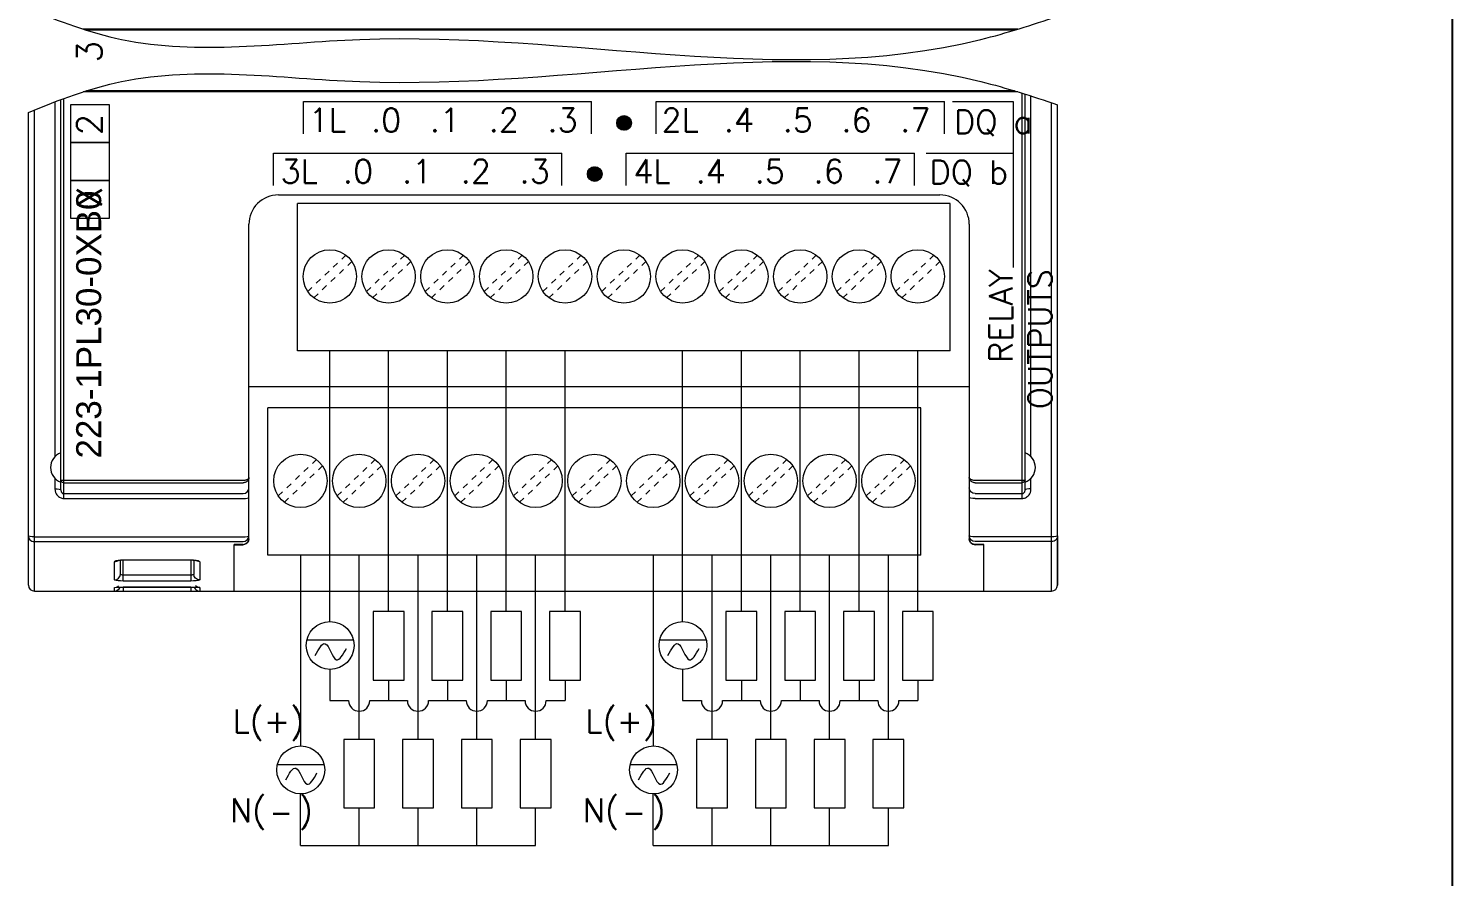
# Model space of a CAD drawing. Header units: millimetres. Extents: x -945625 to 316, y 6 to 533140.
# Drawn here: x -944722.2 to -944625.3, y 532750.5 to 532808.1 of the extents above; entities that cross this region are included whole.
import ezdxf

# ---------------------------------------------------------------- set-up
doc = ezdxf.new("R2010")
doc.units = ezdxf.units.MM
doc.header["$LTSCALE"] = 4
doc.linetypes.add('DASHED', pattern=[0.75, 0.5, -0.25])
doc.linetypes.add('DOT', pattern=[0.2, 0.1, -0.1])
doc.layers.add('Wiring', color=7, linetype='Continuous')
doc.styles.get("Standard").update_dxf_attribs({"font": 'simplex.shx', "height": 2, "bigfont": '@extfont2.shx'})

# ---------------------------------------------------------------- blocks, each defined once
blk = doc.blocks.new('KHUNG')
blk.add_line((297, -210), (297, 0))

msp = doc.modelspace()

# ---------------------------------------------------------------- linework, layer by layer
at = {"color": 7, "linetype": 'Continuous', "lineweight": 0}
for p, q in [((-944654.856, 532808.095), (-944718.435, 532808.095)), ((-944655.077, 532808.028), (-944718.223, 532808.028)), ((-944654.856, 532803.834), (-944718.435, 532803.834)), ((-944655.077, 532803.901), (-944718.223, 532803.901)), ((-944654.559, 532776.187), (-944654.559, 532803.742)), ((-944720.359, 532803.153), (-944720.359, 532779.012)), ((-944719.959, 532776.773), (-944719.959, 532803.304)), ((-944719.759, 532776.187), (-944719.759, 532803.378)), ((-944654.359, 532776.773), (-944654.359, 532803.679)), ((-944653.959, 532779.012), (-944653.959, 532803.552)), ((-944652.559, 532769.889), (-944652.559, 532803.087)), ((-944652.159, 532770.289), (-944652.159, 532802.95)), ((-944722.159, 532770.289), (-944722.159, 532802.429)), ((-944721.759, 532769.889), (-944721.759, 532802.596)), ((-944682.135, 532801.699), (-944681.62, 532802.213)), ((-944682.132, 532801.747), (-944681.669, 532802.211)), ((-944682.127, 532801.66), (-944681.582, 532802.205)), ((-944682.121, 532801.805), (-944681.727, 532802.199)), ((-944682.12, 532801.621), (-944681.543, 532802.198)), ((-944682.112, 532801.582), (-944681.504, 532802.19)), ((-944682.109, 532801.863), (-944681.785, 532802.187)), ((-944682.104, 532801.544), (-944681.466, 532802.182)), ((-944682.091, 532801.511), (-944681.433, 532802.169)), ((-944682.079, 532801.94), (-944681.862, 532802.157)), ((-944682.072, 532801.483), (-944681.405, 532802.15)), ((-944682.054, 532801.455), (-944681.377, 532802.132)), ((-944682.035, 532801.427), (-944681.349, 532802.113)), ((-944682.016, 532801.399), (-944681.321, 532802.095)), ((-944681.998, 532801.372), (-944681.294, 532802.076)), ((-944681.973, 532801.35), (-944681.272, 532802.051)), ((-944681.945, 532801.332), (-944681.253, 532802.023)), ((-944681.917, 532801.313), (-944681.235, 532801.995)), ((-944681.889, 532801.294), (-944681.216, 532801.967)), ((-944681.862, 532801.276), (-944681.198, 532801.94)), ((-944681.834, 532801.257), (-944681.179, 532801.912)), ((-944681.797, 532801.248), (-944681.17, 532801.875)), ((-944681.758, 532801.24), (-944681.162, 532801.836)), ((-944681.719, 532801.233), (-944681.155, 532801.797)), ((-944681.68, 532801.225), (-944681.147, 532801.759)), ((-944681.642, 532801.217), (-944681.139, 532801.72)), ((-944681.585, 532801.227), (-944681.149, 532801.663)), ((-944681.527, 532801.239), (-944681.161, 532801.606)), ((-944681.469, 532801.25), (-944681.172, 532801.548)), ((-944681.361, 532801.312), (-944681.234, 532801.439)), ((-944684.135, 532798.228), (-944683.62, 532798.742)), ((-944684.132, 532798.277), (-944683.669, 532798.74)), ((-944684.127, 532798.189), (-944683.582, 532798.735)), ((-944684.121, 532798.335), (-944683.727, 532798.728)), ((-944684.12, 532798.151), (-944683.543, 532798.727)), ((-944684.112, 532798.112), (-944683.504, 532798.719)), ((-944684.109, 532798.393), (-944683.785, 532798.717)), ((-944684.104, 532798.073), (-944683.466, 532798.712)), ((-944684.091, 532798.04), (-944683.433, 532798.698)), ((-944684.079, 532798.469), (-944683.862, 532798.687)), ((-944684.072, 532798.012), (-944683.405, 532798.68)), ((-944684.054, 532797.984), (-944683.377, 532798.661)), ((-944684.035, 532797.957), (-944683.349, 532798.642)), ((-944684.016, 532797.929), (-944683.321, 532798.624)), ((-944683.998, 532797.901), (-944683.294, 532798.605)), ((-944683.973, 532797.88), (-944683.272, 532798.58)), ((-944683.945, 532797.861), (-944683.253, 532798.553)), ((-944683.917, 532797.842), (-944683.235, 532798.525)), ((-944683.889, 532797.824), (-944683.216, 532798.497)), ((-944683.862, 532797.805), (-944683.198, 532798.469)), ((-944683.834, 532797.787), (-944683.179, 532798.441)), ((-944683.797, 532797.777), (-944683.17, 532798.404)), ((-944683.758, 532797.77), (-944683.162, 532798.365)), ((-944683.719, 532797.762), (-944683.155, 532798.327)), ((-944683.68, 532797.754), (-944683.147, 532798.288)), ((-944683.642, 532797.747), (-944683.139, 532798.249)), ((-944683.585, 532797.757), (-944683.149, 532798.193)), ((-944683.527, 532797.768), (-944683.161, 532798.135)), ((-944683.469, 532797.78), (-944683.172, 532798.077)), ((-944683.361, 532797.842), (-944683.234, 532797.969)), ((-944705.159, 532796.827), (-944660.159, 532796.827)), ((-944703.869, 532786.219), (-944703.869, 532796.251)), ((-944659.449, 532796.251), (-944703.869, 532796.251)), ((-944659.449, 532786.219), (-944659.449, 532796.251)), ((-944707.159, 532773.443), (-944707.159, 532794.827)), ((-944707.159, 532777.604), (-944707.159, 532794.827)), ((-944658.159, 532794.827), (-944658.159, 532773.443)), ((-944659.449, 532786.219), (-944703.869, 532786.219)), ((-944658.159, 532783.785), (-944707.159, 532783.785)), ((-944705.869, 532772.319), (-944705.869, 532782.351)), ((-944661.449, 532782.351), (-944705.869, 532782.351)), ((-944661.449, 532772.319), (-944661.449, 532782.351)), ((-944720.359, 532777.567), (-944720.359, 532776.834)), ((-944653.959, 532776.834), (-944653.959, 532777.567)), ((-944719.759, 532777.427), (-944707.559, 532777.427)), ((-944719.759, 532777.254), (-944707.559, 532777.254)), ((-944657.759, 532777.427), (-944654.559, 532777.427)), ((-944657.759, 532777.254), (-944654.559, 532777.254)), ((-944719.759, 532776.512), (-944707.559, 532776.512)), ((-944719.759, 532776.187), (-944707.559, 532776.187)), ((-944657.759, 532776.512), (-944654.559, 532776.512)), ((-944657.759, 532776.187), (-944654.559, 532776.187)), ((-944721.759, 532773.571), (-944707.559, 532773.571)), ((-944721.759, 532773.251), (-944707.559, 532773.251)), ((-944708.159, 532769.889), (-944708.159, 532773.056)), ((-944707.559, 532773.056), (-944708.159, 532773.056)), ((-944708.159, 532773.043), (-944707.559, 532773.043)), ((-944707.408, 532773.073), (-944707.559, 532773.043)), ((-944707.559, 532773.056), (-944707.443, 532773.072)), ((-944707.443, 532773.072), (-944707.336, 532773.122)), ((-944707.336, 532773.122), (-944707.243, 532773.206)), ((-944707.189, 532773.489), (-944707.159, 532773.638)), ((-944658.128, 532773.489), (-944658.159, 532773.638)), ((-944657.91, 532773.073), (-944657.759, 532773.043)), ((-944652.559, 532773.571), (-944657.759, 532773.571)), ((-944652.559, 532773.251), (-944657.759, 532773.251)), ((-944657.159, 532773.056), (-944657.759, 532773.056)), ((-944657.159, 532773.043), (-944657.759, 532773.043)), ((-944657.159, 532769.889), (-944657.159, 532773.056)), ((-944652.159, 532773.638), (-944652.159, 532770.289)), ((-944716.309, 532771.885), (-944716.156, 532771.915)), ((-944716.309, 532770.643), (-944716.309, 532771.885)), ((-944716.156, 532771.915), (-944716.078, 532771.966)), ((-944715.909, 532771.04), (-944715.909, 532771.992)), ((-944715.891, 532772.004), (-944715.709, 532772.01)), ((-944715.709, 532770.57), (-944715.709, 532772.01)), ((-944715.709, 532772.01), (-944711.109, 532772.01)), ((-944715.709, 532772.001), (-944711.109, 532772.001)), ((-944711.109, 532772.01), (-944711.109, 532770.57)), ((-944710.909, 532771.992), (-944710.909, 532771.04)), ((-944710.662, 532771.915), (-944710.74, 532771.967)), ((-944710.509, 532771.885), (-944710.662, 532771.915)), ((-944710.509, 532771.885), (-944710.509, 532770.643)), ((-944661.449, 532772.319), (-944705.869, 532772.319)), ((-944711.109, 532770.967), (-944715.709, 532770.967)), ((-944721.759, 532769.889), (-944652.559, 532769.889)), ((-944716.309, 532769.889), (-944716.309, 532770.123)), ((-944715.756, 532770.165), (-944711.109, 532770.165)), ((-944711.109, 532770.57), (-944715.709, 532770.57)), ((-944715.709, 532770.166), (-944715.709, 532769.889)), ((-944715.709, 532770.166), (-944711.109, 532770.166)), ((-944711.109, 532770.166), (-944711.109, 532769.889)), ((-944710.509, 532770.123), (-944710.509, 532769.889))]:
    msp.add_line(p, q, dxfattribs=at)
at = {"lineweight": 0}
for p, q in [((-944703.457, 532803.172), (-944683.85, 532803.172)), ((-944703.457, 532800.977), (-944703.457, 532803.172)), ((-944683.85, 532800.977), (-944683.85, 532803.172)), ((-944679.457, 532803.172), (-944659.85, 532803.172)), ((-944679.457, 532800.977), (-944679.457, 532803.172)), ((-944659.85, 532800.977), (-944659.85, 532803.172)), ((-944655.147, 532803.147), (-944659.299, 532803.147)), ((-944655.147, 532791.895), (-944655.147, 532803.147)), ((-944705.492, 532797.47), (-944705.492, 532799.665)), ((-944705.492, 532799.665), (-944685.884, 532799.665)), ((-944685.884, 532797.47), (-944685.884, 532799.665)), ((-944681.492, 532799.665), (-944661.884, 532799.665)), ((-944681.492, 532797.47), (-944681.492, 532799.665)), ((-944661.884, 532797.47), (-944661.884, 532799.665)), ((-944655.147, 532799.652), (-944661.099, 532799.652))]:
    msp.add_line(p, q, dxfattribs=at)
at = {"linetype": 'DOT', "lineweight": 0}
for p, q in [((-944703.165, 532790.266), (-944700.566, 532792.728)), ((-944702.752, 532789.831), (-944700.153, 532792.293)), ((-944699.165, 532790.266), (-944696.566, 532792.728)), ((-944698.752, 532789.831), (-944696.153, 532792.293)), ((-944695.165, 532790.266), (-944692.566, 532792.728)), ((-944694.752, 532789.831), (-944692.153, 532792.293)), ((-944691.165, 532790.266), (-944688.566, 532792.728)), ((-944690.752, 532789.831), (-944688.153, 532792.293)), ((-944687.165, 532790.266), (-944684.566, 532792.728)), ((-944686.752, 532789.831), (-944684.153, 532792.293)), ((-944683.165, 532790.266), (-944680.566, 532792.728)), ((-944682.752, 532789.831), (-944680.153, 532792.293)), ((-944679.165, 532790.266), (-944676.566, 532792.728)), ((-944678.752, 532789.831), (-944676.153, 532792.293)), ((-944675.165, 532790.266), (-944672.566, 532792.728)), ((-944674.752, 532789.831), (-944672.153, 532792.293)), ((-944671.165, 532790.266), (-944668.566, 532792.728)), ((-944670.752, 532789.831), (-944668.153, 532792.293)), ((-944667.165, 532790.266), (-944664.566, 532792.728)), ((-944666.752, 532789.831), (-944664.153, 532792.293)), ((-944663.165, 532790.266), (-944660.566, 532792.728)), ((-944662.752, 532789.831), (-944660.153, 532792.293)), ((-944705.165, 532776.366), (-944702.566, 532778.828)), ((-944701.165, 532776.366), (-944698.566, 532778.828)), ((-944697.165, 532776.366), (-944694.566, 532778.828)), ((-944693.165, 532776.366), (-944690.566, 532778.828)), ((-944689.165, 532776.366), (-944686.566, 532778.828)), ((-944685.165, 532776.366), (-944682.566, 532778.828)), ((-944681.165, 532776.366), (-944678.566, 532778.828)), ((-944677.165, 532776.366), (-944674.566, 532778.828)), ((-944673.165, 532776.366), (-944670.566, 532778.828)), ((-944669.165, 532776.366), (-944666.566, 532778.828)), ((-944665.165, 532776.366), (-944662.566, 532778.828)), ((-944704.752, 532775.931), (-944702.153, 532778.393)), ((-944700.752, 532775.931), (-944698.153, 532778.393)), ((-944696.752, 532775.931), (-944694.153, 532778.393)), ((-944692.752, 532775.931), (-944690.153, 532778.393)), ((-944688.752, 532775.931), (-944686.153, 532778.393)), ((-944684.752, 532775.931), (-944682.153, 532778.393)), ((-944680.752, 532775.931), (-944678.153, 532778.393)), ((-944676.752, 532775.931), (-944674.153, 532778.393)), ((-944672.752, 532775.931), (-944670.153, 532778.393)), ((-944668.752, 532775.931), (-944666.153, 532778.393)), ((-944664.752, 532775.931), (-944662.153, 532778.393))]:
    msp.add_line(p, q, dxfattribs=at)
at = {"lineweight": 0}
for points in [[(-944719.286, 532800.396), (-944719.286, 532802.979), (-944716.68, 532802.979), (-944716.68, 532800.396)], [(-944719.286, 532797.812), (-944719.286, 532800.396), (-944716.68, 532800.396), (-944716.68, 532797.812)], [(-944719.286, 532795.229), (-944719.286, 532797.812), (-944716.68, 532797.812), (-944716.68, 532795.229)]]:
    msp.add_lwpolyline(points, close=True, dxfattribs=at)
at = {"color": 7, "linetype": 'Continuous', "lineweight": 0}
for points in [[(-944707.159, 532777.605), (-944707.163, 532777.557), (-944707.172, 532777.515), (-944707.187, 532777.475), (-944707.208, 532777.437), (-944707.233, 532777.401), (-944707.264, 532777.368), (-944707.297, 532777.339), (-944707.335, 532777.314), (-944707.376, 532777.293), (-944707.42, 532777.276), (-944707.466, 532777.263), (-944707.512, 532777.256), (-944707.559, 532777.254)], [(-944707.559, 532777.427), (-944707.512, 532777.428), (-944707.466, 532777.432), (-944707.42, 532777.438), (-944707.376, 532777.446), (-944707.335, 532777.457), (-944707.297, 532777.47), (-944707.264, 532777.484), (-944707.233, 532777.501), (-944707.208, 532777.519), (-944707.187, 532777.539), (-944707.172, 532777.559), (-944707.163, 532777.58), (-944707.159, 532777.604)], [(-944658.159, 532777.605), (-944658.156, 532777.584), (-944658.148, 532777.564), (-944658.136, 532777.545), (-944658.119, 532777.527), (-944658.098, 532777.51), (-944658.073, 532777.494), (-944658.045, 532777.48), (-944658.012, 532777.467), (-944657.975, 532777.455), (-944657.931, 532777.444), (-944657.881, 532777.435), (-944657.824, 532777.429), (-944657.759, 532777.427)], [(-944657.759, 532777.254), (-944657.824, 532777.258), (-944657.881, 532777.271), (-944657.931, 532777.288), (-944657.975, 532777.309), (-944658.012, 532777.333), (-944658.045, 532777.359), (-944658.073, 532777.387), (-944658.098, 532777.419), (-944658.119, 532777.452), (-944658.136, 532777.488), (-944658.148, 532777.525), (-944658.156, 532777.563), (-944658.159, 532777.605)], [(-944720.359, 532776.834), (-944720.348, 532776.71), (-944720.319, 532776.601), (-944720.277, 532776.508), (-944720.227, 532776.43), (-944720.172, 532776.365), (-944720.115, 532776.313), (-944720.057, 532776.273), (-944720, 532776.241), (-944719.942, 532776.218), (-944719.883, 532776.201), (-944719.822, 532776.19), (-944719.759, 532776.187)], [(-944720.359, 532776.834), (-944720.206, 532776.829), (-944720.076, 532776.816), (-944719.989, 532776.796), (-944719.959, 532776.773)], [(-944719.759, 532777.254), (-944719.834, 532777.268), (-944719.899, 532777.31), (-944719.944, 532777.373), (-944719.959, 532777.447)], [(-944719.959, 532777.447), (-944719.944, 532777.439), (-944719.899, 532777.433), (-944719.834, 532777.428), (-944719.759, 532777.427)], [(-944719.959, 532776.773), (-944719.955, 532776.723), (-944719.946, 532776.68), (-944719.932, 532776.642), (-944719.915, 532776.61), (-944719.897, 532776.584), (-944719.877, 532776.563), (-944719.858, 532776.547), (-944719.839, 532776.534), (-944719.82, 532776.524), (-944719.8, 532776.517), (-944719.78, 532776.513), (-944719.759, 532776.512)], [(-944707.559, 532776.512), (-944707.406, 532776.541), (-944707.276, 532776.625), (-944707.189, 532776.75), (-944707.159, 532776.898)], [(-944657.759, 532776.512), (-944657.912, 532776.541), (-944658.042, 532776.625), (-944658.128, 532776.75), (-944658.159, 532776.898)], [(-944654.359, 532777.447), (-944654.374, 532777.373), (-944654.417, 532777.31), (-944654.482, 532777.269), (-944654.559, 532777.254)], [(-944654.559, 532777.427), (-944654.482, 532777.428), (-944654.417, 532777.433), (-944654.374, 532777.439), (-944654.359, 532777.447)], [(-944654.559, 532776.187), (-944654.504, 532776.19), (-944654.447, 532776.198), (-944654.39, 532776.213), (-944654.33, 532776.236), (-944654.269, 532776.267), (-944654.208, 532776.309), (-944654.148, 532776.362), (-944654.092, 532776.428), (-944654.041, 532776.507), (-944653.999, 532776.601), (-944653.97, 532776.71), (-944653.959, 532776.834)], [(-944654.559, 532776.512), (-944654.541, 532776.513), (-944654.522, 532776.516), (-944654.502, 532776.522), (-944654.483, 532776.532), (-944654.462, 532776.544), (-944654.442, 532776.561), (-944654.422, 532776.583), (-944654.403, 532776.609), (-944654.386, 532776.641), (-944654.372, 532776.679), (-944654.363, 532776.723), (-944654.359, 532776.773)], [(-944653.959, 532776.834), (-944654.112, 532776.829), (-944654.242, 532776.816), (-944654.328, 532776.796), (-944654.359, 532776.773)], [(-944707.559, 532776.187), (-944707.406, 532776.192), (-944707.276, 532776.205), (-944707.189, 532776.225), (-944707.159, 532776.248)], [(-944657.759, 532776.187), (-944657.912, 532776.192), (-944658.042, 532776.205), (-944658.128, 532776.225), (-944658.159, 532776.248)], [(-944722.159, 532773.638), (-944722.154, 532773.576), (-944722.137, 532773.511), (-944722.106, 532773.445), (-944722.06, 532773.383), (-944721.999, 532773.329), (-944721.926, 532773.287), (-944721.844, 532773.26), (-944721.759, 532773.251)], [(-944721.759, 532773.571), (-944721.912, 532773.576), (-944722.042, 532773.591), (-944722.129, 532773.612), (-944722.159, 532773.638)], [(-944707.559, 532773.571), (-944707.407, 532773.576), (-944707.277, 532773.591), (-944707.189, 532773.612), (-944707.159, 532773.638)], [(-944707.559, 532773.251), (-944707.407, 532773.28), (-944707.277, 532773.364), (-944707.189, 532773.489)], [(-944707.159, 532773.443), (-944707.188, 532773.293), (-944707.275, 532773.161), (-944707.408, 532773.073)], [(-944707.243, 532773.206), (-944707.18, 532773.319), (-944707.159, 532773.443)], [(-944657.759, 532773.571), (-944657.911, 532773.576), (-944658.041, 532773.591), (-944658.128, 532773.612), (-944658.159, 532773.638)], [(-944658.159, 532773.443), (-944658.129, 532773.293), (-944658.042, 532773.161), (-944657.91, 532773.073)], [(-944657.759, 532773.056), (-944657.874, 532773.072), (-944657.982, 532773.122), (-944658.075, 532773.206), (-944658.138, 532773.319), (-944658.159, 532773.443)], [(-944657.759, 532773.251), (-944657.911, 532773.28), (-944658.041, 532773.364), (-944658.128, 532773.489)], [(-944652.159, 532773.638), (-944652.189, 532773.612), (-944652.276, 532773.591), (-944652.405, 532773.576), (-944652.559, 532773.571)], [(-944652.159, 532773.638), (-944652.163, 532773.58), (-944652.179, 532773.518), (-944652.207, 532773.454), (-944652.25, 532773.392), (-944652.31, 532773.335), (-944652.384, 532773.29), (-944652.469, 532773.261), (-944652.559, 532773.251)], [(-944716.309, 532771.885), (-944716.278, 532771.924), (-944716.191, 532771.959), (-944716.057, 532771.986), (-944715.891, 532772.004)], [(-944716.08, 532771.969), (-944716.091, 532771.963), (-944716.087, 532771.964), (-944716.042, 532771.975), (-944715.964, 532771.987), (-944715.86, 532771.996), (-944715.738, 532772.001), (-944715.709, 532772.001)], [(-944711.109, 532772.01), (-944710.926, 532772.003), (-944710.76, 532771.986)], [(-944711.109, 532772.001), (-944710.973, 532771.997), (-944710.866, 532771.988), (-944710.783, 532771.976), (-944710.734, 532771.965), (-944710.724, 532771.962)], [(-944710.76, 532771.986), (-944710.626, 532771.959), (-944710.539, 532771.924), (-944710.509, 532771.885)], [(-944716.309, 532770.643), (-944716.156, 532770.673), (-944716.026, 532770.759), (-944715.939, 532770.888), (-944715.909, 532771.04)], [(-944715.709, 532770.967), (-944715.77, 532770.971), (-944715.826, 532770.981), (-944715.87, 532770.996), (-944715.899, 532771.017), (-944715.909, 532771.04)], [(-944710.909, 532771.04), (-944710.919, 532771.017), (-944710.947, 532770.996), (-944710.992, 532770.981), (-944711.047, 532770.971), (-944711.109, 532770.967)], [(-944710.509, 532770.643), (-944710.662, 532770.673), (-944710.792, 532770.759), (-944710.878, 532770.888), (-944710.909, 532771.04)], [(-944715.709, 532770.57), (-944715.894, 532770.573), (-944716.06, 532770.583), (-944716.193, 532770.599), (-944716.279, 532770.62), (-944716.309, 532770.643)], [(-944716.309, 532770.123), (-944716.156, 532770.153), (-944716.026, 532770.24)], [(-944716.309, 532770.123), (-944716.279, 532770.136), (-944716.193, 532770.148), (-944716.06, 532770.157)], [(-944716.197, 532770.143), (-944716.195, 532770.144), (-944716.175, 532770.146), (-944716.137, 532770.15), (-944716.083, 532770.154), (-944716.017, 532770.158), (-944715.939, 532770.161), (-944715.852, 532770.163), (-944715.756, 532770.165)], [(-944716.06, 532770.157), (-944715.893, 532770.164), (-944715.709, 532770.166)], [(-944710.509, 532770.643), (-944710.539, 532770.619), (-944710.625, 532770.599), (-944710.758, 532770.583), (-944710.925, 532770.573), (-944711.109, 532770.57)], [(-944711.109, 532770.166), (-944710.923, 532770.164), (-944710.757, 532770.157)], [(-944711.109, 532770.165), (-944711.025, 532770.164), (-944710.915, 532770.162), (-944710.817, 532770.159), (-944710.737, 532770.154), (-944710.675, 532770.15), (-944710.635, 532770.145), (-944710.624, 532770.144)], [(-944710.509, 532770.123), (-944710.662, 532770.153), (-944710.792, 532770.24)], [(-944710.757, 532770.157), (-944710.624, 532770.148), (-944710.538, 532770.136), (-944710.509, 532770.123)]]:
    msp.add_lwpolyline(points, dxfattribs=at)
for centre, radius in [((-944681.639, 532801.717), 0.5), ((-944683.639, 532798.246), 0.5), ((-944701.659, 532791.279), 1.815), ((-944697.659, 532791.279), 1.815), ((-944693.659, 532791.279), 1.815), ((-944689.659, 532791.279), 1.815), ((-944685.659, 532791.279), 1.815), ((-944681.659, 532791.279), 1.815), ((-944677.659, 532791.279), 1.815), ((-944673.659, 532791.279), 1.815), ((-944669.659, 532791.279), 1.815), ((-944665.659, 532791.279), 1.815), ((-944661.659, 532791.279), 1.815), ((-944703.659, 532777.379), 1.815), ((-944699.659, 532777.379), 1.815), ((-944695.659, 532777.379), 1.815), ((-944691.659, 532777.379), 1.815), ((-944687.659, 532777.379), 1.815), ((-944683.659, 532777.379), 1.815), ((-944679.659, 532777.379), 1.815), ((-944675.659, 532777.379), 1.815), ((-944671.659, 532777.379), 1.815), ((-944667.659, 532777.379), 1.815), ((-944663.659, 532777.379), 1.815)]:
    msp.add_circle(centre, radius, dxfattribs=at)
for centre, radius, start, end in [((-944705.159, 532794.827), 2, 89.99733, 180), ((-944660.159, 532794.827), 2, 359.99732, 90), ((-944719.595, 532778.289), 1.064, 110.01596, 249.98404), ((-944654.723, 532778.289), 1.064, 290.01596, 69.98404), ((-944721.759, 532770.289), 0.4, 180, 270), ((-944716.309, 532770.289), 0.4, 270, 341.15621), ((-944716.309, 532770.289), 0.4, 270, 341.15621), ((-944710.509, 532770.289), 0.4, 198.86541, 270), ((-944710.509, 532770.289), 0.4, 198.86541, 270), ((-944652.559, 532770.289), 0.4, 270, 0)]:
    msp.add_arc(centre, radius, start, end, dxfattribs=at)
at = {"lineweight": 0}
for points in [[(-944722.159, 532809.5), (-944720.075, 532808.626), (-944712.899, 532805.954), (-944690.777, 532809.451), (-944669.025, 532803.544), (-944653.886, 532808.383), (-944652.159, 532808.979)], [(-944722.159, 532802.429), (-944720.075, 532803.303), (-944712.899, 532805.975), (-944690.777, 532802.478), (-944669.025, 532808.385), (-944653.886, 532803.546), (-944652.159, 532802.95)]]:
    msp.add_open_spline(points, degree=3, knots=[2.565034, 2.565034, 2.565034, 2.565034, 9.267355, 25.484188, 67.729721, 73.186309, 73.186309, 73.186309, 73.186309], dxfattribs=at)
at = {"layer": 'Wiring', "lineweight": 15}
for p, q in [((-944701.659, 532767.817), (-944701.659, 532786.219)), ((-944697.659, 532768.497), (-944697.659, 532786.219)), ((-944693.659, 532768.497), (-944693.659, 532786.219)), ((-944689.659, 532768.497), (-944689.659, 532786.219)), ((-944685.659, 532768.497), (-944685.659, 532786.219)), ((-944677.659, 532767.817), (-944677.659, 532786.219)), ((-944673.659, 532768.497), (-944673.659, 532786.219)), ((-944669.659, 532768.497), (-944669.659, 532786.219)), ((-944665.659, 532768.497), (-944665.659, 532786.219)), ((-944661.659, 532768.497), (-944661.659, 532786.219)), ((-944703.659, 532772.319), (-944703.659, 532759.357)), ((-944699.659, 532759.799), (-944699.659, 532772.319)), ((-944695.659, 532759.799), (-944695.659, 532772.319)), ((-944691.659, 532759.799), (-944691.659, 532772.319)), ((-944687.659, 532759.799), (-944687.659, 532772.319)), ((-944679.659, 532772.319), (-944679.659, 532759.357)), ((-944675.659, 532759.799), (-944675.659, 532772.319)), ((-944671.659, 532759.799), (-944671.659, 532772.319)), ((-944667.659, 532759.799), (-944667.659, 532772.319)), ((-944663.659, 532759.799), (-944663.659, 532772.319)), ((-944703.221, 532766.565), (-944700.053, 532766.565)), ((-944679.221, 532766.565), (-944676.053, 532766.565)), ((-944701.659, 532764.56), (-944701.659, 532762.439)), ((-944677.659, 532764.56), (-944677.659, 532762.439)), ((-944697.659, 532763.839), (-944697.659, 532762.439)), ((-944693.659, 532763.839), (-944693.659, 532762.439)), ((-944689.659, 532763.839), (-944689.659, 532762.439)), ((-944685.659, 532763.839), (-944685.659, 532762.439)), ((-944673.659, 532763.839), (-944673.659, 532762.439)), ((-944669.659, 532763.839), (-944669.659, 532762.439)), ((-944665.659, 532763.839), (-944665.659, 532762.439)), ((-944661.659, 532763.839), (-944661.659, 532762.439)), ((-944701.659, 532762.439), (-944700.379, 532762.439)), ((-944698.939, 532762.439), (-944697.659, 532762.439)), ((-944697.659, 532762.439), (-944696.379, 532762.439)), ((-944694.939, 532762.439), (-944693.659, 532762.439)), ((-944693.659, 532762.439), (-944692.379, 532762.439)), ((-944690.939, 532762.439), (-944689.659, 532762.439)), ((-944689.659, 532762.439), (-944688.379, 532762.439)), ((-944686.939, 532762.439), (-944685.659, 532762.439)), ((-944677.659, 532762.439), (-944676.379, 532762.439)), ((-944674.939, 532762.439), (-944673.659, 532762.439)), ((-944673.659, 532762.439), (-944672.379, 532762.439)), ((-944670.939, 532762.439), (-944669.659, 532762.439)), ((-944669.659, 532762.439), (-944668.379, 532762.439)), ((-944666.939, 532762.439), (-944665.659, 532762.439)), ((-944665.659, 532762.439), (-944664.379, 532762.439)), ((-944662.939, 532762.439), (-944661.659, 532762.439)), ((-944705.221, 532758.105), (-944702.053, 532758.105)), ((-944681.221, 532758.105), (-944678.053, 532758.105)), ((-944703.659, 532752.58), (-944703.659, 532756.1)), ((-944679.659, 532752.58), (-944679.659, 532756.1)), ((-944699.659, 532752.58), (-944699.659, 532755.142)), ((-944695.659, 532752.58), (-944695.659, 532755.142)), ((-944691.659, 532752.58), (-944691.659, 532755.142)), ((-944687.659, 532752.58), (-944687.659, 532755.142)), ((-944675.659, 532752.58), (-944675.659, 532755.142)), ((-944671.659, 532752.58), (-944671.659, 532755.142)), ((-944667.659, 532752.58), (-944667.659, 532755.142)), ((-944663.659, 532752.58), (-944663.659, 532755.142)), ((-944703.659, 532752.58), (-944687.659, 532752.58)), ((-944679.659, 532752.58), (-944663.659, 532752.58))]:
    msp.add_line(p, q, dxfattribs=at)
for points in [[(-944698.709, 532763.839), (-944696.609, 532763.839), (-944696.609, 532768.497), (-944698.709, 532768.497)], [(-944694.709, 532763.839), (-944692.609, 532763.839), (-944692.609, 532768.497), (-944694.709, 532768.497)], [(-944690.709, 532763.839), (-944688.609, 532763.839), (-944688.609, 532768.497), (-944690.709, 532768.497)], [(-944686.709, 532763.839), (-944684.609, 532763.839), (-944684.609, 532768.497), (-944686.709, 532768.497)], [(-944674.709, 532763.839), (-944672.609, 532763.839), (-944672.609, 532768.497), (-944674.709, 532768.497)], [(-944670.709, 532763.839), (-944668.609, 532763.839), (-944668.609, 532768.497), (-944670.709, 532768.497)], [(-944666.709, 532763.839), (-944664.609, 532763.839), (-944664.609, 532768.497), (-944666.709, 532768.497)], [(-944662.709, 532763.839), (-944660.609, 532763.839), (-944660.609, 532768.497), (-944662.709, 532768.497)], [(-944700.709, 532755.142), (-944698.609, 532755.142), (-944698.609, 532759.799), (-944700.709, 532759.799)], [(-944696.709, 532755.142), (-944694.609, 532755.142), (-944694.609, 532759.799), (-944696.709, 532759.799)], [(-944692.709, 532755.142), (-944690.609, 532755.142), (-944690.609, 532759.799), (-944692.709, 532759.799)], [(-944688.709, 532755.142), (-944686.609, 532755.142), (-944686.609, 532759.799), (-944688.709, 532759.799)], [(-944676.709, 532755.142), (-944674.609, 532755.142), (-944674.609, 532759.799), (-944676.709, 532759.799)], [(-944672.709, 532755.142), (-944670.609, 532755.142), (-944670.609, 532759.799), (-944672.709, 532759.799)], [(-944668.709, 532755.142), (-944666.609, 532755.142), (-944666.609, 532759.799), (-944668.709, 532759.799)], [(-944664.709, 532755.142), (-944662.609, 532755.142), (-944662.609, 532759.799), (-944664.709, 532759.799)]]:
    msp.add_lwpolyline(points, close=True, dxfattribs=at)
at = {"layer": 'Wiring', "color": 7, "lineweight": 15}
for centre in [(-944701.637, 532766.189), (-944677.637, 532766.189), (-944703.637, 532757.728), (-944679.637, 532757.728)]:
    msp.add_circle(centre, 1.628, dxfattribs=at)
at = {"layer": 'Wiring', "lineweight": 15}
for centre in [(-944699.659, 532762.439), (-944695.659, 532762.439), (-944691.659, 532762.439), (-944687.659, 532762.439), (-944675.659, 532762.439), (-944671.659, 532762.439), (-944667.659, 532762.439), (-944663.659, 532762.439)]:
    msp.add_arc(centre, 0.72, 180, 0, dxfattribs=at)
for points in [[(-944702.658, 532765.502), (-944701.968, 532766.307), (-944701.209, 532765.215), (-944700.534, 532765.989)], [(-944678.658, 532765.502), (-944677.968, 532766.307), (-944677.209, 532765.215), (-944676.534, 532765.989)], [(-944704.658, 532757.042), (-944703.968, 532757.847), (-944703.209, 532756.755), (-944702.534, 532757.529)], [(-944680.658, 532757.042), (-944679.968, 532757.847), (-944679.209, 532756.755), (-944678.534, 532757.529)]]:
    msp.add_spline(points, degree=3, dxfattribs=at)

# ---------------------------------------------------------------- block references
at = {"linetype": 'DASHED', "ltscale": 0.5}
msp.add_blockref('KHUNG', (-944922.283, 532869.109), dxfattribs=at)

# ---------------------------------------------------------------- texts
at = {"lineweight": 0, "rotation": 90}
for s, insert, char_height, width, attachment_point in [('X   2   3', (-944718.864, 532795.925), 1.7, 12.57849, 1), ('{\\fArial|b0|i0|c0|p32;223-1PL30-0XB0}', (-944718.913, 532778.902), 1.7, 24.89963, 1), ('RELAY OUTPUTS', (-944656.815, 532791.782), 1.6, 14.30187, 3)]:
    msp.add_mtext(s, dxfattribs=dict(at, insert=insert, char_height=char_height, width=width, attachment_point=attachment_point))
at = {"lineweight": 0, "char_height": 1.6, "width": 5.30676}
for s, insert, attachment_point in [('1L', (-944701.825, 532802.715), 2), ('.0', (-944697.825, 532802.715), 2), ('.1', (-944693.825, 532802.715), 2), ('.2', (-944689.825, 532802.715), 2), ('.3', (-944685.825, 532802.715), 2), ('2L', (-944677.825, 532802.715), 2), ('.4', (-944673.825, 532802.715), 2), ('.5', (-944669.825, 532802.715), 2), ('.6', (-944665.825, 532802.715), 2), ('.7', (-944661.825, 532802.715), 2), ('DQ a', (-944659.194, 532801.723), 4), ('3L', (-944703.74, 532799.229), 2), ('.0', (-944699.74, 532799.229), 2), ('.1', (-944695.721, 532799.232), 2), ('.2', (-944691.721, 532799.232), 2), ('.3', (-944687.721, 532799.232), 2), ('4L', (-944679.74, 532799.229), 2), ('.4', (-944675.74, 532799.229), 2), ('.5', (-944671.721, 532799.232), 2), ('.6', (-944667.721, 532799.232), 2), ('.7', (-944663.721, 532799.232), 2), ('DQ b', (-944660.859, 532798.295), 4)]:
    msp.add_mtext(s, dxfattribs=dict(at, insert=insert, attachment_point=attachment_point))
at = {"layer": 'Wiring', "lineweight": 15, "char_height": 1.6, "width": 8.55289, "attachment_point": 2}
for s, insert in [('L(+)', (-944705.831, 532761.845)), ('L(+)', (-944681.831, 532761.845)), ('N(  )', (-944705.631, 532755.779)), ('N(  )', (-944681.631, 532755.779)), ('_', (-944704.967, 532756.496)), ('_', (-944680.967, 532756.496))]:
    msp.add_mtext(s, dxfattribs=dict(at, insert=insert))

doc.saveas('drawing.dxf')
